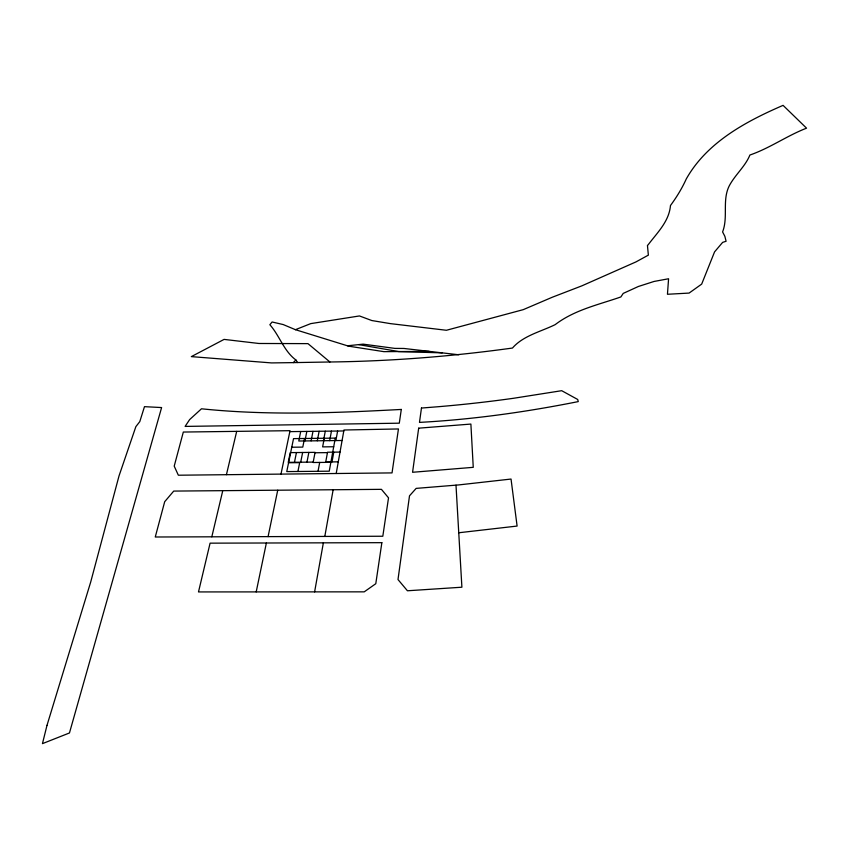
<?xml version="1.0" encoding="UTF-8"?>
<svg xmlns="http://www.w3.org/2000/svg" width="849" height="849" viewBox="0 0 849 849"><rect width="100%" height="100%" fill="white"/><g stroke="black" fill="none" stroke-linecap="round" stroke-linejoin="round"><path stroke-width="1.27" d="M314.608 591.891L323.363 542.84M324.806 536.451L333.148 489.746M336.204 473.498L343.962 430.008L398.446 428.957L392.036 472.904L178.343 475.217L174.215 466.133L183.32 432.045L290.029 430.687L280.987 474.092M332.001 461.909L333.774 452.146M335.886 440.567L337.615 431.037M325.655 462.376L327.534 452.22L340.024 452.082M329.688 440.642L331.45 431.112M323.49 440.716L325.284 431.196M318.025 471.301L319.691 462.44M324.254 438.254L322.631 446.882L333.71 446.754M317.303 440.79L319.128 431.271M306.956 462.164L308.856 452.421M311.116 440.864L312.984 431.345M297.914 471.492L299.686 462.641L288.575 462.747M304.504 438.487L302.785 447.105L291.759 447.232M300.705 462.217L302.647 452.485M304.94 440.939L306.839 431.43M294.465 462.281L296.439 452.549M300.695 431.504L298.774 441.013L342.094 440.493M256.196 591.902L266.374 542.999M268.082 536.621L277.729 490.213M226.428 474.676L236.691 431.377M211.815 536.812L222.767 490.669L381.434 489.342L388.524 497.843L382.814 536.239L155.261 537.003L164.695 501.706L173.727 491.083L222.767 490.669M295.431 329.688L310.755 323.618L359.456 315.945L371.809 320.54L390.328 323.618L446.415 330.272L523.249 309.652L552.317 297.224L581.809 285.869L635.997 261.895L648.36 255.135L647.447 245.35L648.052 244.926C657.147 232.764 669.118 221.547 670.477 205.522C676.632 197.148 681.991 188.425 686.257 178.99C706.856 142.335 745.846 121.46 783.075 105.361L806.55 128.167C786.97 135.734 769.905 148.14 749.9 155.027C745.242 166.584 734.756 175.053 729.058 186.239C722.085 200.629 728.325 217.121 722.595 231.936L724.855 236.287L726.086 241.265L722.637 242.379L714.561 251.888L701.677 284.107L689.101 293.075L667.452 294.274L668.577 278.759L654.059 281.454L638.374 286.484L623.23 293.404L620.874 296.948C598.29 304.823 574.54 309.843 555.14 324.658C540.792 331.694 523.133 335.695 512.456 348.048C451.976 356.41 390.975 361.25 329.921 361.992L307.964 343.633L258.945 343.484L224.083 339.398L191.333 356.622L271.553 362.916L293.276 362.619L295.877 359.976C283.778 350.966 279.629 335.726 269.865 324.732L272.094 321.983L283.216 324.562L295.431 329.688L348.674 346.18L383.897 351.656L429.116 351.369M347.57 345.776L363.139 344.142L394.796 348.387L403.965 348.461L458.81 354.776M458.757 532.758L517.105 526.062L511.034 479.048L458.662 484.928L416.159 488.387L409.505 495.827L398.001 579.549L407.435 590.777L461.898 587.211L455.998 485.161M293.276 362.619L329.921 361.992M289.838 431.632L343.792 430.952M315 452.761L327.459 452.623M313.207 462.1L288.236 462.344L290.241 452.623L315.075 452.347L313.122 462.503L330.866 462.334M325.729 461.973L338.284 461.845M442.191 352.866L398.659 351.56L358.671 344.609M295.877 359.976L297.649 362.544M418.674 428.172L412.572 472.277L473.254 467.332L470.887 424.065L418.674 428.172M421.465 408.051L419.48 422.388C472.851 419.523 525.881 412.052 578.265 401.598L577.691 399.465L561.698 390.689L513.549 398.277A731.817 395.517 -8.4 0 1 437.5 406.777L421.465 408.051M401.301 409.441L399.295 423.184L185.103 426.41L189.656 419.576L201.478 408.793C267.902 415.66 334.761 412.996 401.301 409.441M381.859 542.67L375.789 583.709L364.221 591.849L198.496 591.933L210.085 543.158L381.859 542.67M335.281 438.116L329.242 471.195L286.76 471.588L293.531 438.625L335.281 438.116M46.982 725.396L42.45 743.639L69.459 732.963L161.607 407.562L144.479 406.66L139.798 421.603L135.861 426.654L119.019 475.928L90.705 582.011L46.982 725.396"/></g></svg>
